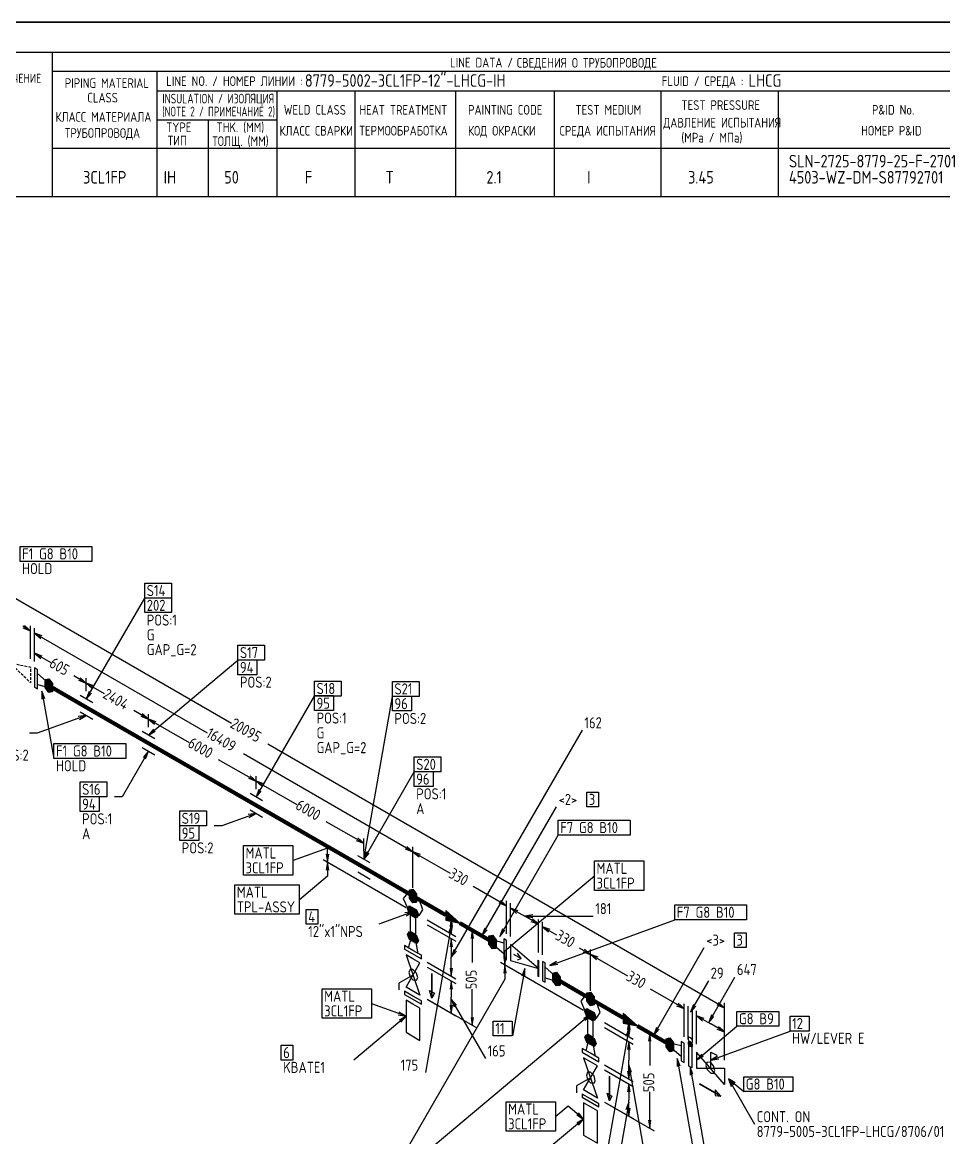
# Model space of a CAD drawing. Extents: x 0 to 594, y 0 to 420.
# Drawn here: x 154.9 to 383.4, y 143.4 to 420 of the extents above; entities that cross this region are included whole.
import ezdxf

# ---------------------------------------------------------------- set-up
doc = ezdxf.new("R2010")
doc.units = 0
doc.header["$MEASUREMENT"] = 0
doc.linetypes.add('BORDER_2012_SLN$0$8001.Solid', pattern=[0])
doc.linetypes.add('GT100', pattern=[1, 0.666667, -0.333333])
doc.layers.add('BORDER_2012_SLN$0$2', color=7, linetype='Continuous')
doc.layers.add('GT_1', color=7, linetype='Continuous')
for name, color, linetype, lineweight in [('BORDER_2012_SLN$0$BG_Level_1', 7, 'BORDER_2012_SLN$0$8001.Solid', 25), ('BORDER_2012_SLN$0$Level_1', 7, 'BORDER_2012_SLN$0$8001.Solid', 25), ('BORDER_2012_SLN$0$Level_18', 7, 'BORDER_2012_SLN$0$8001.Solid', 25)]:
    doc.layers.add(name, color=color, linetype=linetype, lineweight=lineweight)
doc.styles.add('BORDER_2012_SLN$0$GOST type A', font='GOST type A')
doc.styles.add('HTX1', font='')
doc.styles.get('HTX1').set_extended_font_data('GOST type A')

# ---------------------------------------------------------------- blocks, each defined once
blk = doc.blocks.new('BORDER_2012_SLN')
at = {"layer": 'BORDER_2012_SLN$0$2'}
blk.add_line((162.42, 407.85), (588.6, 407.85), dxfattribs=at)
at = {"layer": 'BORDER_2012_SLN$0$Level_1', "color": 7, "lineweight": -3}
for p, q in [((588.6, 412.5), (25.4, 412.5)), ((162.37, 412.47), (162.37, 376.76)), ((188.27, 407.78), (188.29, 376.7)), ((402.75, 402.9), (188.39, 402.9)), ((188.3, 395.82), (217.94, 395.83)), ((201.04, 395.76), (201.02, 376.7)), ((402.9, 388.7), (162.37, 388.68)), ((402.9, 376.7), (25.4, 376.7))]:
    blk.add_line(p, q, dxfattribs=at)
at = {"layer": 'BORDER_2012_SLN$0$Level_18', "color": 7, "lineweight": -3}
for p, q in [((218.07, 402.9), (218.07, 376.7)), ((237.39, 402.9), (237.39, 376.77)), ((262.35, 402.9), (262.35, 376.7)), ((286.82, 402.9), (286.82, 376.7)), ((313.2, 402.9), (313.2, 376.7)), ((342.34, 402.9), (342.34, 376.78))]:
    blk.add_line(p, q, dxfattribs=at)
at = {"layer": 'BORDER_2012_SLN$0$Level_18', "color": 7, "lineweight": -3, "flags": 128}
blk.add_lwpolyline([(0, 0), (0, 420), (594, 420), (594, 0)], close=True, dxfattribs=at)
at = {"layer": 'BORDER_2012_SLN$0$BG_Level_1', "color": 7, "style": 'BORDER_2012_SLN$0$GOST type A'}
for s, p in [('LINE DATA /', (261, 408.8)), ('СВЕДЕНИЯ О ТРУБОПРОВОДЕ', (277.54, 408.76)), ('PIPING MATERIAL', (165.49, 403.73)), ('LINE NO. / НОМЕР ЛИНИИ :', (190.62, 404.21)), ('FLUID / СРЕДА :', (313.48, 404.21)), ('CLASS', (171.06, 400.11)), ('WELD CLASS', (219.77, 397.09)), ('HEAT TREATMENT', (238.52, 397.07)), ('PAINTING CODE', (265.46, 397.1)), ('TEST MEDIUM', (292.08, 397.09)), ('TEST PRESSURE', (318.35, 398.27)), ('P&ID No.', (365.59, 397.1)), ('КЛАСС МАТЕРИАЛА', (163.18, 395.33)), ('ДАВЛЕНИЕ ИСПЫТАНИЯ', (313.85, 393.9)), ('ТРУБОПРОВОДА', (165.49, 391.34)), ('TYPE', (190.62, 392.76)), ('THK. (MM)', (203.11, 392.76)), ('КЛАСС СВАРКИ', (218.7, 391.9)), ('ТЕРМООБРАБОТКА', (238.5, 391.92)), ('КОД ОКРАСКИ', (265.46, 391.9)), ('СРЕДА ИСПЫТАНИЯ', (288.16, 391.9)), ('(MPa / МПа)', (318.33, 390.19)), ('НОМЕР P&ID', (362.89, 391.92)), ('ТИП', (190.99, 389.47)), ('ТОЛЩ. (MM)', (202.04, 389.33))]:
    blk.add_text(s, height=2.4, dxfattribs=at).set_placement(p)
for s, width, p in [('INSULATION / ИЗОЛЯЦИЯ', 0.9, (189.67, 399.87)), ('(NOTE 2 / ПРИМЕЧАНИЕ 2)', 0.85, (189.63, 396.66))]:
    blk.add_text(s, height=2.4, dxfattribs=dict(at, width=width)).set_placement(p)
at = {"layer": 'BORDER_2012_SLN$0$BG_Level_1', "color": 7, "insert": (129.87, 407.22), "char_height": 2.2, "attachment_point": 1, "style": 'BORDER_2012_SLN$0$GOST type A'}
blk.add_mtext('{\\l\\fGOST type A|b0|i0;\\T1;F = ОСЕВОЕ ОГРАНИЧЕНИЕ}', dxfattribs=at)

msp = doc.modelspace()

# ---------------------------------------------------------------- linework, layer by layer
at = {"layer": 'GT_1', "flags": 128}
for points in [[(0, 0), (594, 0), (594, 420), (0, 420), (0, 0)], [(92.8, 312.1), (206.8, 246.2)], [(154.4, 290), (172.2, 290), (172.2, 286.3), (154.4, 286.3), (154.4, 290)], [(185.3, 280.9), (191.9, 280.9), (191.9, 277.2), (185.3, 277.2), (185.3, 280.9)], [(170.8, 252.1), (185.3, 277.2)], [(185.3, 277.3), (191.9, 277.3), (191.9, 273.6), (185.3, 273.6), (185.3, 277.3)], [(155.1, 269.8), (157, 269.1), (155.5, 270.4)], [(157, 269.1), (155.1, 270.2)], [(157, 262.1), (157, 270.3)], [(158, 261.5), (158, 269.7)], [(159.9, 267.8), (158, 268.5), (159.5, 267.2)], [(158, 268.5), (200.8, 243.8)], [(158, 261.5), (158, 264.7)], [(159.9, 262.8), (158, 263.5), (159.5, 262.2)], [(158, 263.5), (162, 261.2)], [(208.4, 265.5), (215, 265.5), (215, 261.8), (208.4, 261.8), (208.4, 265.5)], [(186.2, 243.2), (208.4, 261.8)], [(208.4, 261.9), (213.1, 261.9), (213.1, 258.2), (208.4, 258.2), (208.4, 261.9)], [(158, 257.5), (158, 255.1), (158.7, 254.7), (158.7, 259.5), (158, 259.9), (158, 257.5)], [(158.7, 255.8), (161.5, 255), (161.5, 256), (158.7, 258.5)], [(170.8, 256.1), (167.7, 257.9)], [(168.9, 256.8), (170.8, 256.1), (169.3, 257.4)], [(170.8, 254.1), (170.8, 257.3)], [(170.8, 254.1), (170.8, 257.3)], [(162.4, 254), (161.5, 253.8), (160.6, 255), (160.6, 257), (161.5, 257.2), (162.4, 256), (162.4, 254)], [(160.6, 257), (161.65, 257)], [(160.6, 256.8), (161.8, 256.8)], [(160.6, 256.6), (161.95, 256.6)], [(160.6, 256.4), (162.1, 256.4)], [(160.6, 256.2), (162.25, 256.2)], [(160.6, 256), (162.4, 256)], [(160.6, 255.8), (162.4, 255.8)], [(160.6, 255.6), (162.4, 255.6)], [(160.6, 255.4), (162.4, 255.4)], [(160.6, 255.2), (162.4, 255.2)], [(160.6, 255), (162.4, 255)], [(160.75, 254.8), (162.4, 254.8)], [(160.9, 254.6), (162.4, 254.6)], [(172.7, 255.4), (170.8, 256.1), (172.3, 254.8)], [(170.8, 256.1), (175.2, 253.5)], [(227.4, 256.6), (234, 256.6), (234, 252.9), (227.4, 252.9), (227.4, 256.6)], [(246.7, 256.5), (253.3, 256.5), (253.3, 252.8), (246.7, 252.8), (246.7, 256.5)], [(160.5, 252.2), (159.8, 254.1), (159.8, 252.1)], [(159.8, 254.1), (162.8, 237.4)], [(161.05, 254.4), (162.4, 254.4)], [(161.2, 254.2), (162.4, 254.2)], [(161.35, 254), (162.4, 254)], [(172.4, 251.2), (169.3, 253)], [(172.4, 251.2), (169.3, 253)], [(171.5, 254), (170.8, 252.1), (172.1, 253.6)], [(212.9, 227.8), (227.4, 252.9)], [(227.4, 253), (232.1, 253), (232.1, 249.3), (227.4, 249.3), (227.4, 253)], [(239.6, 212.4), (246.7, 252.8)], [(246.7, 252.9), (251.4, 252.9), (251.4, 249.2), (246.7, 249.2), (246.7, 252.9)], [(169.3, 249), (172.4, 247.2)], [(169.3, 249), (172.4, 247.2)], [(186.2, 247.2), (182.6, 249.3)], [(170.8, 248.1), (158.6, 243.7), (156.7, 243.7)], [(169.1, 247.1), (170.8, 248.1), (168.8, 247.8)], [(184.3, 247.9), (186.2, 247.2), (184.7, 248.5)], [(186.2, 245.2), (186.2, 248.4)], [(186.2, 245.2), (186.2, 248.4)], [(188.1, 246.5), (186.2, 247.2), (187.7, 245.9)], [(186.2, 247.2), (196.3, 241.4)], [(187.8, 242.3), (184.7, 244.1)], [(187.8, 242.3), (184.7, 244.1)], [(187.5, 244.7), (186.2, 243.2), (187.9, 244.2)], [(261.3, 188.1), (293.8, 244.4)], [(162.8, 241.1), (180.6, 241.1), (180.6, 237.4), (162.8, 237.4), (162.8, 241.1)], [(329, 175.6), (215.8, 241)], [(186.2, 239.2), (179.7, 227.9), (177.8, 227.9)], [(184.7, 240.1), (187.8, 238.3)], [(184.7, 240.1), (187.8, 238.3)], [(185.5, 237.3), (186.2, 239.2), (184.9, 237.7)], [(251.8, 214.3), (209.8, 238.6)], [(212.9, 231.8), (203.6, 237.1)], [(252.1, 237.8), (258.7, 237.8), (258.7, 234.1), (252.1, 234.1), (252.1, 237.8)], [(211, 232.5), (212.9, 231.8), (211.4, 233.1)], [(212.9, 229.8), (212.9, 233)], [(212.9, 229.8), (212.9, 233)], [(239.6, 212.4), (252.1, 234.1)], [(252.1, 234.2), (256.8, 234.2), (256.8, 230.5), (252.1, 230.5), (252.1, 234.2)], [(169.3, 231.6), (175.9, 231.6), (175.9, 227.9), (169.3, 227.9), (169.3, 231.6)], [(214.8, 231.1), (212.9, 231.8), (214.4, 230.5)], [(212.9, 231.8), (223, 226)], [(213.6, 229.7), (212.9, 227.8), (214.2, 229.3)], [(169.3, 228), (174, 228), (174, 224.3), (169.3, 224.3), (169.3, 228)], [(214.5, 226.9), (211.4, 228.7)], [(214.5, 226.9), (211.4, 228.7)], [(294.9, 229.1), (297.8, 229.1), (297.8, 225.4), (294.9, 225.4), (294.9, 229.1)], [(194, 224.4), (200.6, 224.4), (200.6, 220.7), (194, 220.7), (194, 224.4)], [(211.4, 224.7), (214.5, 222.9)], [(211.4, 224.7), (214.5, 222.9)], [(268.9, 193.4), (287.4, 225.4)], [(212.9, 223.8), (204.4, 220.7), (202.5, 220.7)], [(211.2, 222.8), (212.9, 223.8), (210.9, 223.5)], [(239.6, 216.4), (230.3, 221.7)], [(287.8, 222.1), (305.6, 222.1), (305.6, 218.4), (287.8, 218.4), (287.8, 222.1)], [(194, 220.8), (198.7, 220.8), (198.7, 217.1), (194, 217.1), (194, 220.8)], [(209.8, 215.8), (222, 215.8), (222, 208.5), (209.8, 208.5), (209.8, 215.8)], [(237.7, 217.1), (239.6, 216.4), (238.1, 217.7)], [(239.6, 214.4), (239.6, 217.6)], [(273.3, 193.3), (287.8, 218.4)], [(230.6, 215.2), (222.1, 212.1)], [(230.3, 213.7), (230.6, 211.7), (230.9, 213.7)], [(230.6, 211.7), (230.6, 215.2)], [(241.2, 211.5), (238.1, 213.3)], [(241.2, 211.5), (238.1, 213.3)], [(239.6, 214.4), (239.6, 212.4), (240.3, 214.3)], [(240.3, 214.3), (239.6, 212.4), (240.9, 213.9)], [(249.9, 215), (251.8, 214.3), (250.3, 215.6)], [(251.8, 207.3), (251.8, 215.5)], [(251.8, 205.3), (251.8, 215.5)], [(253.7, 213.6), (251.8, 214.3), (253.3, 213)], [(251.8, 214.3), (261, 209)], [(250.1, 200.4), (229.5, 212.3)], [(250.1, 200.4), (229.5, 212.3)], [(230.9, 209.7), (230.6, 211.7), (230.3, 209.7)], [(230.6, 211.7), (230.6, 208.2)], [(296.8, 212), (309, 212), (309, 204.7), (296.8, 204.7), (296.8, 212)], [(230.6, 208.2), (223.7, 202.4)], [(238.1, 209.3), (241.2, 207.5)], [(238.1, 209.3), (241.2, 207.5)], [(274.6, 189.7), (296.8, 208.3)], [(207.6, 206.1), (223.6, 206.1), (223.6, 198.8), (207.6, 198.8), (207.6, 206.1)], [(252.7, 201.8), (251.8, 201.6), (250.9, 202.8), (250.9, 204.8), (251.8, 205), (252.7, 203.8), (252.7, 201.8)], [(250.9, 204.8), (251.95, 204.8)], [(275, 200.9), (266.7, 205.7)], [(251.8, 203.3), (250.5, 204.1), (249.4, 202.7), (250.5, 200.2), (253.3, 198.5), (254.2, 199.9), (253.3, 202.5), (251.8, 203.3)], [(250.9, 204.6), (252.1, 204.6)], [(250.9, 204.4), (252.25, 204.4)], [(250.9, 204.2), (252.4, 204.2)], [(250.9, 204), (252.55, 204)], [(250.9, 203.8), (252.7, 203.8)], [(250.9, 203.6), (252.7, 203.6)], [(250.9, 203.4), (252.7, 203.4)], [(250.9, 203.2), (252.7, 203.2)], [(250.9, 203), (252.7, 203)], [(250.9, 202.8), (252.7, 202.8)], [(251.05, 202.6), (252.7, 202.6)], [(251.2, 202.4), (252.7, 202.4)], [(251.35, 202.2), (252.7, 202.2)], [(251.5, 202), (252.7, 202)], [(273.1, 201.6), (275, 200.9), (273.5, 202.2)], [(275, 193.9), (275, 202.1)], [(225.3, 200), (228.2, 200), (228.2, 196.3), (225.3, 196.3), (225.3, 200)], [(251.8, 199.4), (243.3, 196.3)], [(250.1, 198.4), (251.8, 199.4), (249.8, 199.1)], [(250.9, 198.9), (250.4, 200.2), (250.9, 200.9), (252.7, 199.9), (253.2, 198.6), (252.7, 197.9), (250.9, 198.9)], [(250.4, 200.2), (252.16, 200.2)], [(250.477, 200), (252.52, 200)], [(250.543, 200.4), (251.8, 200.4)], [(250.554, 199.8), (252.738, 199.8)], [(250.631, 199.6), (252.815, 199.6)], [(250.686, 200.6), (251.44, 200.6)], [(250.708, 199.4), (252.892, 199.4)], [(250.785, 199.2), (252.969, 199.2)], [(251.65, 201.8), (252.7, 201.8)], [(255.3, 201.3), (262.4, 197.2)], [(255.3, 201.3), (267.6, 194.2)], [(259.9, 198.6), (259.9, 197.3), (263.4, 196.6), (259.9, 199.7), (259.9, 197.5), (263, 196.8), (259.9, 199.6), (259.9, 197.6), (262.7, 197), (259.9, 199.5), (259.9, 197.8), (262.3, 197.2), (259.9, 199.3), (259.9, 198), (262, 197.4), (259.9, 199.2), (259.9, 198.1), (261.7, 197.6), (259.9, 199), (259.9, 198.3), (261.4, 197.8), (259.9, 198.8), (259.9, 198.4), (261, 198), (259.9, 198.7), (259.9, 198.6), (263.4, 196.6)], [(276, 193.3), (276, 201.5)], [(277.9, 199.6), (276, 200.3), (277.5, 199)], [(276, 200.3), (279.5, 198.3)], [(316.7, 201.1), (334.5, 201.1), (334.5, 197.4), (316.7, 197.4), (316.7, 201.1)], [(250.862, 199), (253.046, 199)], [(251.08, 198.8), (253.123, 198.8)], [(251.8, 198.2), (251.1, 198.6), (251.1, 194.6), (252.5, 193.8), (252.5, 197.8), (251.8, 198.2)], [(251.44, 198.6), (253.2, 198.6)], [(251.8, 198.4), (253.057, 198.4)], [(252.16, 198.2), (252.914, 198.2)], [(255.3, 197.4), (262.4, 193.3)], [(261.6, 195.8), (261.3, 197.8), (261, 195.8)], [(261.3, 197.8), (261.3, 195.9)], [(281.5, 198.6), (279.5, 198.3), (281.5, 198)], [(282.9, 196.3), (279.5, 198.3)], [(279.5, 198.3), (296.5, 198.3)], [(281, 197), (282.9, 196.3), (281.4, 197.6)], [(282.9, 189.3), (282.9, 197.5)], [(283.9, 188.7), (283.9, 196.9)], [(285.7, 186.1), (316.7, 197.4)], [(250.9, 192.5), (250.4, 193.8), (250.9, 194.5), (252.7, 193.5), (253.2, 192.2), (252.7, 191.5), (250.9, 192.5)], [(250.4, 193.8), (252.16, 193.8)], [(250.543, 194), (251.8, 194)], [(250.686, 194.2), (251.44, 194.2)], [(261.3, 195.9), (254.9, 159.5)], [(255.3, 196.2), (262.4, 192.1)], [(261.3, 193.9), (261.3, 195.9), (260.6, 194)], [(261, 195.9), (261.3, 193.9), (261.6, 195.9)], [(261.3, 193.9), (261.3, 195.9)], [(266.8, 192.8), (266.5, 194.8), (266.2, 192.8)], [(266.5, 194.8), (266.5, 186.8)], [(269.6, 195.3), (268.9, 193.4), (270.2, 194.9)], [(274, 195.2), (273.3, 193.3), (274.6, 194.8)], [(285.8, 195), (283.9, 195.7), (285.4, 194.4)], [(283.9, 195.7), (287.4, 193.7)], [(331.5, 194.2), (334.4, 194.2), (334.4, 190.5), (331.5, 190.5), (331.5, 194.2)], [(251.8, 189.8), (249.7, 191), (249.7, 190.1), (253.9, 187.7), (253.9, 188.6), (251.8, 189.8)], [(250.477, 193.6), (252.52, 193.6)], [(250.554, 193.4), (252.738, 193.4)], [(250.631, 193.2), (252.815, 193.2)], [(250.7, 190.4), (251.4, 193.2), (252.3, 192.7), (253, 189)], [(250.708, 193), (252.892, 193)], [(250.785, 192.8), (252.969, 192.8)], [(250.862, 192.6), (253.046, 192.6)], [(251.08, 192.4), (253.123, 192.4)], [(251.44, 192.2), (253.2, 192.2)], [(251.8, 192), (253.057, 192)], [(252.16, 191.8), (252.914, 191.8)], [(261.6, 190.7), (261.3, 192.7), (261, 190.7)], [(261.3, 192.7), (261.3, 188.1)], [(272.4, 190.4), (271.5, 190.2), (270.6, 191.4), (270.6, 193.4), (271.5, 193.6), (272.4, 192.4), (272.4, 190.4)], [(270.6, 193.4), (271.65, 193.4)], [(270.6, 193.2), (271.8, 193.2)], [(270.6, 193), (271.95, 193)], [(270.6, 192.8), (272.1, 192.8)], [(270.6, 192.6), (272.25, 192.6)], [(270.6, 192.4), (272.4, 192.4)], [(270.6, 192.2), (272.4, 192.2)], [(270.6, 192), (272.4, 192)], [(270.6, 191.8), (272.4, 191.8)], [(270.6, 191.6), (272.4, 191.6)], [(270.6, 191.4), (272.4, 191.4)], [(270.75, 191.2), (272.4, 191.2)], [(270.9, 191), (272.4, 191)], [(274.3, 189), (271.5, 191.4), (271.5, 192.4), (274.3, 191.7)], [(274.3, 190.3), (274.3, 187.9), (275, 187.5), (275, 192.3), (274.3, 192.7), (274.3, 190.3)], [(276, 189.3), (276, 187.3), (282.9, 185.3), (282.9, 183.3), (282.8, 183.4), (282.8, 187.4), (282.9, 187.3), (282.9, 185.3), (276, 191.3), (276, 189.3)], [(251.8, 187.7), (250.1, 188.7), (253.5, 178.7), (250.1, 180.7), (253.5, 186.7), (251.8, 187.7)], [(262, 190), (261.3, 188.1), (262.6, 189.6)], [(271.05, 190.8), (272.4, 190.8)], [(271.2, 190.6), (272.4, 190.6)], [(271.35, 190.4), (272.4, 190.4)], [(274.3, 188.2), (274.6, 186.2), (274.9, 188.2)], [(274.6, 186.2), (274.6, 189.7)], [(276.7, 188.9), (278.6, 187.8)], [(277.7, 187.5), (278.6, 187.8), (277.7, 189.1)], [(295.8, 188.8), (293.1, 190.4)], [(293.9, 189.5), (295.8, 188.8), (294.3, 190.1)], [(295.8, 181.8), (295.8, 190)], [(295.8, 179.8), (295.8, 190)], [(297.7, 188.1), (295.8, 188.8), (297.3, 187.5)], [(295.8, 188.8), (305, 183.5)], [(311.5, 168.8), (324, 190.5)], [(255.3, 186.9), (262.4, 182.8)], [(255.3, 185.7), (262.4, 181.6)], [(261, 185.4), (261.3, 183.4), (261.6, 185.4)], [(261.3, 183.4), (261.3, 188.1)], [(294.1, 174.9), (273.5, 186.8)], [(294.1, 174.9), (273.5, 186.8)], [(274.9, 184.2), (274.6, 186.2), (274.3, 184.2)], [(274.6, 186.2), (274.6, 182.7)], [(283.9, 184.7), (283.9, 182.3), (284.6, 181.9), (284.6, 186.7), (283.9, 187.1), (283.9, 184.7)], [(284.6, 183), (287.4, 182.2), (287.4, 183.2), (284.6, 185.7)], [(287.4, 187.1), (285.7, 186.1), (287.7, 186.4)], [(274.6, 182.7), (248.1, 136.8), (240.6, 139.5)], [(251.8, 183.7), (248.3, 181.7), (248.3, 180)], [(250.8, 184.3), (251.1, 183.3), (251.8, 182.5), (252.7, 182.4), (253, 183), (252.7, 184.2), (251.8, 185.1), (251.1, 185.1), (250.8, 184.3)], [(256.5, 184.1), (256.5, 178), (255.9, 179.9), (257.1, 179.2), (256.5, 178), (256.5, 184.1)], [(279.5, 185.3), (276.5, 168.6)], [(279.5, 183.3), (279.5, 185.3), (278.8, 183.4)], [(288.3, 181.2), (287.4, 181), (286.5, 182.2), (286.5, 184.2), (287.4, 184.4), (288.3, 183.2), (288.3, 181.2)], [(286.5, 184.2), (287.55, 184.2)], [(286.5, 184), (287.7, 184)], [(286.5, 183.8), (287.85, 183.8)], [(286.5, 183.6), (288, 183.6)], [(286.5, 183.4), (288.15, 183.4)], [(286.5, 183.2), (288.3, 183.2)], [(286.5, 183), (288.3, 183)], [(286.5, 182.8), (288.3, 182.8)], [(286.5, 182.6), (288.3, 182.6)], [(325.1, 171.9), (331.6, 183.2)], [(229.3, 180.3), (241.5, 180.3), (241.5, 173), (229.3, 173), (229.3, 180.3)], [(261.6, 180.2), (261.3, 182.2), (261, 180.2)], [(261.3, 182.2), (261.3, 178.2)], [(266.5, 171.2), (266.5, 180.2)], [(286.5, 182.4), (288.3, 182.4)], [(286.5, 182.2), (288.3, 182.2)], [(286.65, 182), (288.3, 182)], [(286.8, 181.8), (288.3, 181.8)], [(286.95, 181.6), (288.3, 181.6)], [(287.1, 181.4), (288.3, 181.4)], [(287.25, 181.2), (288.3, 181.2)], [(319, 175.4), (310.7, 180.2)], [(320.6, 174.5), (325.1, 182.3)], [(251.8, 178.5), (249.7, 179.7), (249.7, 178.9), (253.9, 176.5), (253.9, 177.3), (251.8, 178.5)], [(251.8, 176.5), (250.1, 177.5), (250.1, 169.5), (253.5, 167.5), (253.5, 175.5), (251.8, 176.5)], [(255.3, 177.7), (262.4, 173.6)], [(255.3, 177.7), (267.6, 170.6)], [(261.3, 174.2), (261.3, 178.2)], [(262.6, 176.2), (261.3, 177.7), (262, 175.8)], [(261.3, 177.7), (269.8, 163)], [(295.8, 177.8), (294.5, 178.6), (293.4, 177.2), (294.5, 174.7), (297.3, 173), (298.2, 174.4), (297.3, 177), (295.8, 177.8)], [(296.7, 176.3), (295.8, 176.1), (294.9, 177.3), (294.9, 179.3), (295.8, 179.5), (296.7, 178.3), (296.7, 176.3)], [(294.9, 179.2), (296.025, 179.2)], [(294.9, 179), (296.175, 179)], [(294.9, 178.8), (296.325, 178.8)], [(294.9, 178.6), (296.475, 178.6)], [(294.9, 178.4), (296.625, 178.4)], [(294.9, 178.2), (296.7, 178.2)], [(294.9, 178), (296.7, 178)], [(294.9, 177.8), (296.7, 177.8)], [(294.9, 177.6), (296.7, 177.6)], [(294.9, 177.4), (296.7, 177.4)], [(294.975, 177.2), (296.7, 177.2)], [(295.35, 179.4), (295.875, 179.4)], [(250.1, 173.5), (241.6, 176.6)], [(248.1, 173.8), (250.1, 173.5), (248.4, 174.5)], [(261, 176.2), (261.3, 174.2), (261.6, 176.2)], [(294.9, 173.4), (294.4, 174.7), (294.9, 175.4), (296.7, 174.4), (297.2, 173.1), (296.7, 172.4), (294.9, 173.4)], [(294.438, 174.6), (296.34, 174.6)], [(294.471, 174.8), (295.98, 174.8)], [(294.515, 174.4), (296.7, 174.4)], [(294.614, 175), (295.62, 175)], [(294.757, 175.2), (295.26, 175.2)], [(295.125, 177), (296.7, 177)], [(295.275, 176.8), (296.7, 176.8)], [(295.425, 176.6), (296.7, 176.6)], [(295.575, 176.4), (296.7, 176.4)], [(295.725, 176.2), (296.25, 176.2)], [(299.3, 175.8), (306.4, 171.7)], [(299.3, 175.8), (311.6, 168.7)], [(317.1, 176.1), (319, 175.4), (317.5, 176.7)], [(319, 168.4), (319, 176.6)], [(320, 167.8), (320, 176)], [(321.3, 176.4), (320.6, 174.5), (321.9, 176)], [(321.1, 167.2), (321.1, 175.4)], [(322.1, 166.6), (322.1, 174.8)], [(327.1, 176.3), (329, 175.6), (327.5, 176.9)], [(329, 162.6), (329, 176.8)], [(332.1, 174.7), (342.5, 174.7), (342.5, 171), (332.1, 171), (332.1, 174.7)], [(250.1, 173.5), (237.1, 162.6)], [(295.8, 173.9), (242.9, 129.5)], [(248.8, 172), (250.1, 173.5), (248.4, 172.5)], [(266.2, 173.2), (266.5, 171.2), (266.8, 173.2)], [(271.7, 172.3), (276.4, 172.3), (276.4, 168.6), (271.7, 168.6), (271.7, 172.3)], [(294.5, 172.4), (295.8, 173.9), (294.1, 172.9)], [(294.592, 174.2), (296.777, 174.2)], [(294.669, 174), (296.854, 174)], [(294.746, 173.8), (296.931, 173.8)], [(294.823, 173.6), (297.008, 173.6)], [(294.9, 173.4), (297.085, 173.4)], [(295.8, 172.7), (295.1, 173.1), (295.1, 169.1), (296.5, 168.3), (296.5, 172.3), (295.8, 172.7)], [(295.26, 173.2), (297.162, 173.2)], [(295.62, 173), (297.129, 173)], [(295.98, 172.8), (296.986, 172.8)], [(296.34, 172.6), (296.843, 172.6)], [(299.3, 171.9), (306.4, 167.8)], [(303.9, 173.1), (303.9, 171.8), (307.4, 171.1), (303.9, 174.2), (303.9, 172), (307, 171.3), (303.9, 174.1), (303.9, 172.1), (306.7, 171.5), (303.9, 174), (303.9, 172.3), (306.3, 171.7), (303.9, 173.8), (303.9, 172.5), (306, 171.9), (303.9, 173.7), (303.9, 172.6), (305.7, 172.1), (303.9, 173.5), (303.9, 172.8), (305.4, 172.3), (303.9, 173.3), (303.9, 172.9), (305, 172.5), (303.9, 173.2), (303.9, 173.1), (307.4, 171.1)], [(305.6, 170.3), (305.3, 172.3), (305, 170.3)], [(305.3, 172.3), (305.3, 170.4)], [(324, 172.9), (322.1, 173.6), (323.6, 172.3)], [(322.1, 173.6), (325.6, 171.6)], [(325.8, 173.8), (325.1, 171.9), (326.4, 173.4)], [(329, 169.6), (325.6, 171.6)], [(345.3, 173.5), (350, 173.5), (350, 169.8), (345.3, 169.8), (345.3, 173.5)], [(294.9, 167), (294.4, 168.3), (294.9, 169), (296.7, 168), (297.2, 166.7), (296.7, 166), (294.9, 167)], [(294.757, 168.8), (295.26, 168.8)], [(305.3, 170.4), (298.9, 134)], [(299.3, 170.7), (306.4, 166.6)], [(305.3, 168.4), (305.3, 170.4), (304.6, 168.5)], [(305, 170.4), (305.3, 168.4), (305.6, 170.4)], [(305.3, 168.4), (305.3, 170.4)], [(310.8, 167.3), (310.5, 169.3), (310.2, 167.3)], [(310.5, 169.3), (310.5, 161.3)], [(312.2, 170.7), (311.5, 168.8), (312.8, 170.3)], [(322.1, 162.6), (332.1, 171)], [(325.6, 162.6), (345.3, 169.8)], [(327.1, 170.3), (329, 169.6), (327.5, 170.9)], [(329, 162.6), (329, 170.8)], [(219.1, 166.3), (222, 166.3), (222, 162.6), (219.1, 162.6), (219.1, 166.3)], [(294.438, 168.2), (296.34, 168.2)], [(294.471, 168.4), (295.98, 168.4)], [(294.515, 168), (296.7, 168)], [(294.592, 167.8), (296.777, 167.8)], [(294.614, 168.6), (295.62, 168.6)], [(294.669, 167.6), (296.854, 167.6)], [(294.7, 164.9), (295.4, 167.7), (296.3, 167.2), (297, 163.5)], [(294.746, 167.4), (296.931, 167.4)], [(294.823, 167.2), (297.008, 167.2)], [(294.9, 167), (297.085, 167)], [(295.26, 166.8), (297.162, 166.8)], [(295.62, 166.6), (297.129, 166.6)], [(295.98, 166.4), (296.986, 166.4)], [(296.34, 166.2), (296.843, 166.2)], [(305.6, 165.2), (305.3, 167.2), (305, 165.2)], [(305.3, 167.2), (305.3, 162.6)], [(316.4, 164.9), (315.5, 164.7), (314.6, 165.9), (314.6, 167.9), (315.5, 168.1), (316.4, 166.9), (316.4, 164.9)], [(314.6, 167.8), (315.725, 167.8)], [(314.6, 167.6), (315.875, 167.6)], [(314.6, 167.4), (316.025, 167.4)], [(314.6, 167.2), (316.175, 167.2)], [(314.6, 167), (316.325, 167)], [(314.6, 166.8), (316.4, 166.8)], [(314.6, 166.6), (316.4, 166.6)], [(314.6, 166.4), (316.4, 166.4)], [(314.6, 166.2), (316.4, 166.2)], [(314.6, 166), (316.4, 166)], [(315.05, 168), (315.575, 168)], [(318.3, 163.5), (315.5, 165.9), (315.5, 166.9), (318.3, 166.2)], [(318.3, 164.8), (318.3, 162.4), (319, 162), (319, 166.8), (318.3, 167.2), (318.3, 164.8)], [(320.5, 167.1), (320.9, 167), (321.1, 167), (321.1, 167.3), (321.1, 167.6), (320.9, 167.9), (320.5, 168.1), (320.2, 168.3), (320, 168.2), (320, 167.9), (320, 167.7), (320.2, 167.4), (320.5, 167.1)], [(320.5, 166.1), (320.9, 165.9), (320.9, 160.7), (320.2, 161.1), (320.2, 166.3), (320.5, 166.1), (320.9, 166), (321.1, 166), (321.1, 166.3), (321.1, 166.5), (320.9, 166.8), (320.5, 167.1), (320.2, 167.2), (320, 167.1), (320, 167), (320, 166.6), (320.2, 166.4), (320.5, 166.1), (320.5, 167.1)], [(321.1, 166), (320, 167.1)], [(320, 167), (321.1, 166.3)], [(321.1, 166.5), (320, 166.6)], [(320.2, 167.2), (320.9, 166)], [(320.2, 166.4), (320.9, 166.8)], [(295.8, 164.3), (293.7, 165.5), (293.7, 164.6), (297.9, 162.2), (297.9, 163.1), (295.8, 164.3)], [(314.675, 165.8), (316.4, 165.8)], [(314.825, 165.6), (316.4, 165.6)], [(314.975, 165.4), (316.4, 165.4)], [(315.125, 165.2), (316.4, 165.2)], [(315.275, 165), (316.4, 165)], [(315.425, 164.8), (315.95, 164.8)], [(322.1, 162.6), (322.1, 160.6), (329, 160.6), (329, 156.6), (322.1, 164.6), (322.1, 162.6)], [(323.4, 164.1), (322.1, 162.6), (323.8, 163.6)], [(325.6, 160.6), (325.6, 164.6), (327.1, 163.8)], [(327.3, 163.6), (325.6, 162.6), (327.6, 162.9)], [(295.8, 162.2), (294.1, 163.2), (297.5, 153.2), (294.1, 155.2), (297.5, 161.2), (295.8, 162.2)], [(299.3, 161.4), (306.4, 157.3)], [(305.3, 157.9), (305.3, 162.6)], [(306, 159.5), (305.3, 161.4), (305.3, 159.4)], [(305.3, 161.4), (309.6, 136.8)], [(318, 161.1), (317.3, 163), (317.3, 161)], [(317.3, 163), (326.5, 110.8)], [(321.2, 159), (320.5, 160.9), (320.5, 158.9)], [(320.5, 160.9), (326.9, 124.5)], [(325.6, 159.4), (326.3, 159.4), (326.6, 160), (326.3, 161.2), (325.6, 162), (324.7, 162.1), (324.4, 161.3), (324.7, 160.3), (325.6, 159.4)], [(295.8, 158.2), (292.3, 156.2), (292.3, 154.5)], [(294.8, 158.8), (295.1, 157.8), (295.8, 157), (296.7, 156.9), (297, 157.5), (296.7, 158.7), (295.8, 159.6), (295.1, 159.6), (294.8, 158.8)], [(299.3, 160.2), (306.4, 156.1)], [(300.5, 158.6), (300.5, 152.5), (299.9, 154.4), (301.1, 153.7), (300.5, 152.5), (300.5, 158.6)], [(305, 159.9), (305.3, 157.9), (305.6, 159.9)], [(331.7, 157), (330, 158), (331.3, 156.5)], [(330, 158), (333.8, 154.8)], [(331.3, 156.5), (330, 158), (330.7, 156.1)], [(330, 158), (336.5, 146.7)], [(333.8, 158.5), (346, 158.5), (346, 154.8), (333.8, 154.8), (333.8, 158.5)], [(305.6, 154.7), (305.3, 156.7), (305, 154.7)], [(305.3, 156.7), (305.3, 152.7)], [(322.8, 156.7), (328.1, 153.7), (326.7, 155.2), (326.7, 153.8), (328.1, 153.7), (322.8, 156.7)], [(274.9, 152.3), (287.1, 152.3), (287.1, 145), (274.9, 145), (274.9, 152.3)], [(295.8, 153), (293.7, 154.2), (293.7, 153.4), (297.9, 151), (297.9, 151.8), (295.8, 153)], [(299.3, 152.2), (306.4, 148.1)], [(299.3, 152.2), (311.6, 145.1)], [(305.3, 152.2), (301, 127.6)], [(305.3, 150.2), (305.3, 152.2), (304.6, 150.3)], [(305.3, 148.7), (305.3, 152.7)], [(310.5, 145.7), (310.5, 154.7)], [(294.1, 148), (290.3, 151.2), (287.2, 148.6)], [(292.4, 149), (294.1, 148), (292.8, 149.5)], [(295.8, 151), (294.1, 152), (294.1, 144), (297.5, 142), (297.5, 150), (295.8, 151)], [(305, 150.7), (305.3, 148.7), (305.6, 150.7)], [(294.1, 148), (281.1, 137.1)], [(292.8, 146.5), (294.1, 148), (292.4, 147)], [(310.2, 147.7), (310.5, 145.7), (310.8, 147.7)]]:
    msp.add_lwpolyline(points, dxfattribs=at)
at = {"layer": 'GT_1', "linetype": 'GT100', "flags": 128}
msp.add_lwpolyline([(146.6, 264.1), (146.6, 262.2), (157, 260.1), (157, 256.2), (146.6, 266.1), (146.6, 264.1)], dxfattribs=at)
at = {"layer": 'GT_1', "const_width": 1, "flags": 128}
for points in [[(161.5, 255.5), (170.8, 250.1)], [(170.8, 250.1), (186.2, 241.2)], [(186.2, 241.2), (212.9, 225.8)], [(212.9, 225.8), (239.6, 210.4)], [(239.6, 210.4), (251.8, 203.3)], [(251.8, 203.3), (259.9, 198.6)], [(263.4, 196.6), (271.5, 191.9)], [(287.4, 182.7), (295.8, 177.8)], [(295.8, 177.8), (303.9, 173.1)], [(307.4, 171.1), (315.5, 166.4)]]:
    msp.add_lwpolyline(points, dxfattribs=at)

# ---------------------------------------------------------------- block references
at = {"linetype": 'Continuous'}
msp.add_blockref('BORDER_2012_SLN', (0, 0), dxfattribs=at)

# ---------------------------------------------------------------- texts
at = {"layer": 'GT_1', "style": 'HTX1', "width": 1.02}
for s, height, p in [('8779-5002-3CL1FP-12"-LHCG-IH', 3.125, (225, 404)), ('LHCG', 3.125, (335, 404)), ('SLN-2725-8779-25-F-2701', 3.125, (345, 384)), ('3CL1FP', 3.125, (170, 380)), ('IH', 3.125, (190, 380)), ('50', 3.125, (205, 380)), ('F', 3.125, (225, 380)), ('T', 3.125, (245, 380)), ('2.1', 3.125, (270, 380)), ('I', 3.125, (295, 380)), ('3.45', 3.125, (320, 380)), ('4503-WZ-DM-S87792701', 3.125, (345, 380)), ('F1 G8 B10', 2.75, (154.9, 286.8)), ('HOLD', 2.75, (154.9, 283.133)), ('S14', 2.75, (185.8, 277.7)), ('202', 2.75, (185.8, 274.033)), ('POS:1', 2.75, (185.8, 270.367)), ('G', 2.75, (185.8, 266.7)), ('GAP_G=2', 2.75, (185.8, 263.033)), ('S17', 2.75, (208.9, 262.3)), ('94', 2.75, (208.9, 258.633)), ('POS:2', 2.75, (208.9, 254.967)), ('S18', 2.75, (227.9, 253.4)), ('S21', 2.75, (247.2, 253.3)), ('95', 2.75, (227.9, 249.733)), ('96', 2.75, (247.2, 249.633)), ('POS:1', 2.75, (227.9, 246.067)), ('POS:2', 2.75, (247.2, 245.967)), ('162', 2.75, (294.3, 244.9)), ('G', 2.75, (227.9, 242.4)), ('GAP_G=2', 2.75, (227.9, 238.733)), ('POS:2', 2.75, (148.671, 236.867)), ('F1 G8 B10', 2.75, (163.3, 237.9)), ('HOLD', 2.75, (163.3, 234.233)), ('S20', 2.75, (252.6, 234.6)), ('96', 2.75, (252.6, 230.933)), ('S16', 2.75, (169.771, 228.4)), ('POS:1', 2.75, (252.6, 227.267)), ('94', 2.75, (169.771, 224.733)), ('<2>', 2.75, (287.9, 225.9)), ('3', 2.75, (295.38, 225.9)), ('A', 2.75, (252.6, 223.6)), ('POS:1', 2.75, (169.771, 221.067)), ('S19', 2.75, (194.471, 221.2)), ('F7 G8 B10', 2.75, (288.3, 218.9)), ('A', 2.75, (169.771, 217.4)), ('95', 2.75, (194.471, 217.533)), ('POS:2', 2.75, (194.471, 213.867)), ('MATL', 2.75, (210.286, 212.6)), ('3CL1FP', 2.75, (210.286, 208.933)), ('MATL', 2.75, (297.3, 208.8)), ('3CL1FP', 2.75, (297.3, 205.133)), ('MATL', 2.75, (208.114, 202.9)), ('TPL-ASSY', 2.75, (208.114, 199.233)), ('4', 2.75, (225.829, 196.8)), ('181', 2.75, (297, 198.8)), ('F7 G8 B10', 2.75, (317.2, 197.9)), ('12"x1"NPS', 2.75, (225.829, 193.133)), ('<3>', 2.75, (324.5, 191)), ('3', 2.75, (331.98, 191)), ('29', 2.75, (325.6, 182.8)), ('647', 2.75, (332.1, 183.7)), ('MATL', 2.75, (229.786, 177.1)), ('3CL1FP', 2.75, (229.786, 173.433)), ('11', 2.75, (272.229, 169.1)), ('G8 B9', 2.75, (332.6, 171.5)), ('12', 2.75, (345.8, 170.3)), ('HW/LEVER E', 2.75, (345.8, 166.633)), ('165', 2.75, (270.3, 163.5)), ('6', 2.75, (219.629, 163.1)), ('KBATE1', 2.75, (219.629, 159.433)), ('175', 2.75, (248.743, 160)), ('G8 B10', 2.75, (334.3, 155.3)), ('MATL', 2.75, (275.386, 149.1)), ('CONT. ON', 2.75, (337, 147.2)), ('3CL1FP', 2.75, (275.386, 145.433)), ('8779-5005-3CL1FP-LHCG/8706/01', 2.75, (337, 143.533))]:
    msp.add_text(s, height=height, dxfattribs=at).set_placement(p)
for s, rotation, p in [('605', 330, (161.4, 260.262)), ('2404', 330, (174.684, 252.583)), ('20095', 330, (206.267, 245.255)), ('16409', 330, (200.267, 242.805)), ('6000', 330, (195.734, 240.433)), ('6000', 330, (222.434, 225.033)), ('330', 330, (260.4, 208.062)), ('330', 330, (286.85, 192.712)), ('505', 90, (267.622, 180.171)), ('330', 330, (304.4, 182.562)), ('505', 90, (311.622, 154.671))]:
    msp.add_text(s, height=2.75, rotation=rotation, dxfattribs=at).set_placement(p)

doc.saveas('drawing.dxf')
